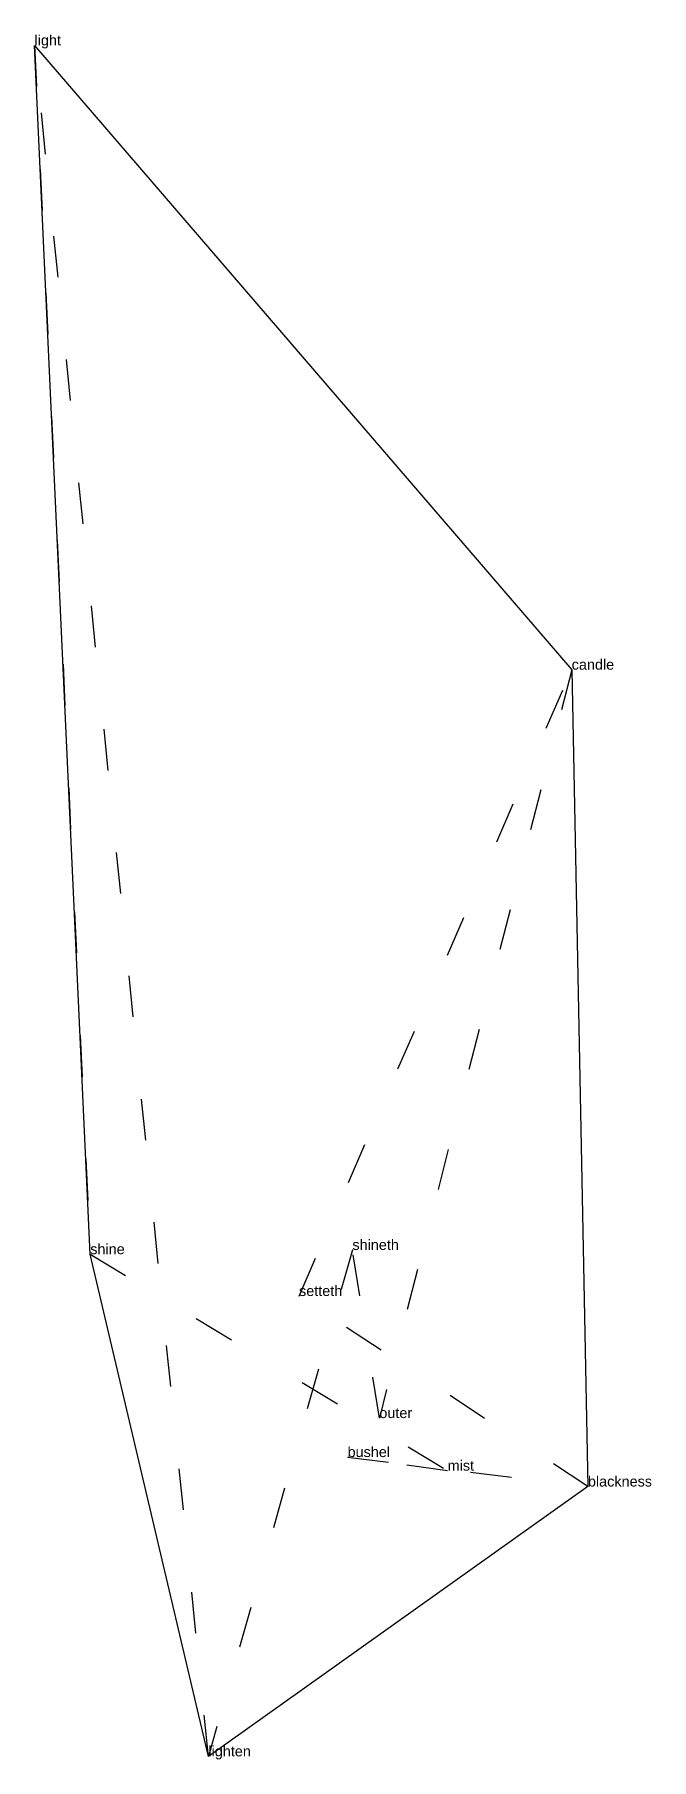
# Model space of a CAD drawing. Extents: x -0.23 to 1.27, y -3.88 to 0.3.
import ezdxf

# ---------------------------------------------------------------- set-up
doc = ezdxf.new("R2010")
doc.units = 0
doc.linetypes.add('DOT', pattern=[0.2, 0, -0.2])
doc.layers.add('TEXT', color=1, linetype='CONTINUOUS')
doc.styles.get("Standard").update_dxf_attribs({"font": 'arial.ttf'})

msp = doc.modelspace()

# ---------------------------------------------------------------- linework, layer by layer
at = {"layer": 'INTERNAL', "linetype": 'DOT'}
msp.add_polyline3d([(-0.2288, 0.2703, 0), (-0.0938, -2.6569, 0), (0.7719, -3.1811, 0), (0.5295, -3.1481, 0), (1.1117, -3.2195, 0), (0.4119, -2.7582, 0), (1.0724, -1.2415, 0), (0.6065, -3.0537, 0), (0.5412, -2.6465, 0), (0.1924, -3.8729, 0), (-0.2288, 0.2703, 0)], close=True, dxfattribs=at)
at = {"layer": 'OUTLINE', "linetype": 'CONTINUOUS'}
msp.add_polyline3d([(0.1924, -3.8729, 0), (-0.0938, -2.6569, 0), (-0.2288, 0.2703, 0), (1.0724, -1.2415, 0), (1.1117, -3.2195, 0), (0.1924, -3.8729, 0)], close=True, dxfattribs=at)

# ---------------------------------------------------------------- texts
at = {"layer": 'TEXT'}
for s, p in [('light', (-0.2288, 0.2703)), ('candle', (1.0724, -1.2415)), ('shine', (-0.0938, -2.6569)), ('shineth', (0.5412, -2.6465)), ('setteth', (0.4119, -2.7582)), ('outer', (0.6065, -3.0537)), ('bushel', (0.5295, -3.1481)), ('mist', (0.7719, -3.1811)), ('blackness', (1.1117, -3.2195)), ('lighten', (0.1924, -3.8729))]:
    msp.add_text(s, height=0.025, dxfattribs=at).set_placement(p)

doc.saveas('drawing.dxf')
